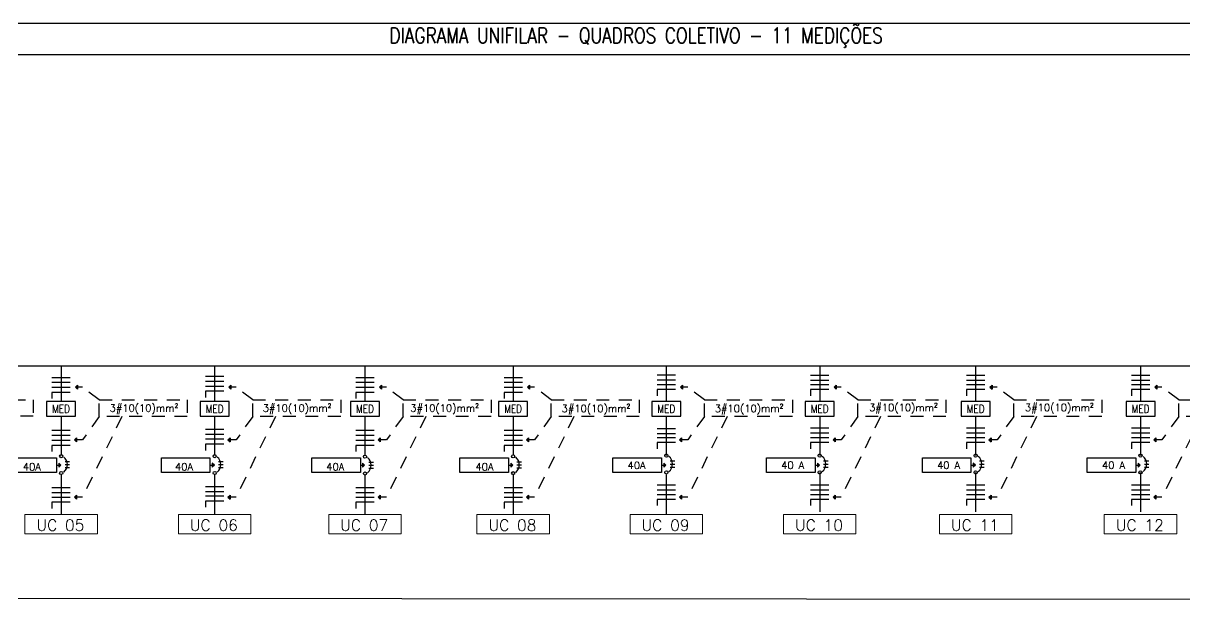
# Model space of a CAD drawing. Header units: metres. Extents: x 2999 to 3164, y 1641 to 1678.
# Drawn here: x 3068.23 to 3086.27, y 1657.54 to 1666.5 of the extents above; entities that cross this region are included whole.
import ezdxf
from ezdxf.enums import TextEntityAlignment as Align

# ---------------------------------------------------------------- set-up
doc = ezdxf.new("R2010")
doc.units = ezdxf.units.M
doc.linetypes.add('CONTORNO_QUADRO_T', pattern=[0.35, 0.2, -0.15])
doc.linetypes.add('ELETRODUTO_TETO', pattern=[1000, 1000, 0])
doc.layers.add('Barramento Unifilar', color=252, linetype='Continuous', lineweight=30)
doc.layers.add('Esquadrias', color=252, linetype='Continuous', lineweight=9)
for name, color, linetype in [('Cabos Unidades', 255, 'Continuous'), ('DISP_PROTECAO', 7, 'Continuous'), ('ELE-TEXTO04', 4, 'CONTORNO_QUADRO_T'), ('ELETRODUTO_TETO', 124, 'Continuous'), ('INDICACAO_CIRCUITO_FIA', 252, 'Continuous'), ('LISTAGEM_TEXTO', 7, 'Continuous'), ('X_CTRL_PTLIG_DESLIGADO', 7, 'Continuous')]:
    doc.layers.add(name, color=color, linetype=linetype)
doc.styles.add('ROMANS', font='ROMANS.shx', dxfattribs={"width": 0.8, "height": 0.1})

# ---------------------------------------------------------------- blocks, each defined once
blk = doc.blocks.new('*U81', base_point=(-92.27, 153.12))
at = {"linetype": 'ByBlock'}
blk.add_lwpolyline([(-92.27, 153.12), (-92.27, 144.94)], dxfattribs=at)
blk = doc.blocks.new('*U82', base_point=(-92.27, 138.36))
at = {"linetype": 'ByBlock'}
blk.add_lwpolyline([(-92.27, 138.36), (-92.27, 130.18)], dxfattribs=at)
blk = doc.blocks.new('*U83', base_point=(-92.27, 153.12))
at = {"linetype": 'ByBlock'}
blk.add_lwpolyline([(-92.27, 153.12), (-92.27, 144.94)], dxfattribs=at)
blk = doc.blocks.new('*U84', base_point=(-92.27, 138.36))
at = {"linetype": 'ByBlock'}
blk.add_lwpolyline([(-92.27, 138.36), (-92.27, 130.18)], dxfattribs=at)
blk = doc.blocks.new('*U87', base_point=(-92.27, 153.12))
at = {"linetype": 'ByBlock'}
blk.add_lwpolyline([(-92.27, 153.12), (-92.27, 144.94)], dxfattribs=at)
blk = doc.blocks.new('*U88', base_point=(-92.27, 138.36))
at = {"linetype": 'ByBlock'}
blk.add_lwpolyline([(-92.27, 138.36), (-92.27, 130.18)], dxfattribs=at)
blk = doc.blocks.new('*U89', base_point=(-92.27, 153.12))
at = {"linetype": 'ByBlock'}
blk.add_lwpolyline([(-92.27, 153.12), (-92.27, 144.94)], dxfattribs=at)
blk = doc.blocks.new('*U90', base_point=(-92.27, 138.36))
at = {"linetype": 'ByBlock'}
blk.add_lwpolyline([(-92.27, 138.36), (-92.27, 130.18)], dxfattribs=at)
blk = doc.blocks.new('*U91', base_point=(-92.27, 153.12))
at = {"linetype": 'ByBlock'}
blk.add_lwpolyline([(-92.27, 153.12), (-92.27, 144.94)], dxfattribs=at)
blk = doc.blocks.new('*U92', base_point=(-92.27, 138.36))
at = {"linetype": 'ByBlock'}
blk.add_lwpolyline([(-92.27, 138.36), (-92.27, 130.18)], dxfattribs=at)
blk = doc.blocks.new('*U93', base_point=(-92.27, 153.12))
at = {"linetype": 'ByBlock'}
blk.add_lwpolyline([(-92.27, 153.12), (-92.27, 144.94)], dxfattribs=at)
blk = doc.blocks.new('*U94', base_point=(-92.27, 138.36))
at = {"linetype": 'ByBlock'}
blk.add_lwpolyline([(-92.27, 138.36), (-92.27, 130.18)], dxfattribs=at)
blk = doc.blocks.new('*U78', base_point=(-117.62, 105.34))
for centre in [(-117.1, 105.34), (-111.56, 105.34)]:
    blk.add_circle(centre, 0.519)
blk.add_arc((-114.33, 104.1), 3.25, 39.9589, 140.0411)
at = {"layer": 'X_CTRL_PTLIG_DESLIGADO'}
for p, q in [((-114.33, 107.35), (-114.33, 107.35)), ((-117.62, 105.34), (-117.62, 105.34)), ((-111.04, 105.34), (-111.04, 105.34))]:
    blk.add_line(p, q, dxfattribs=at)
blk = doc.blocks.new('*U80', base_point=(-125.14, 82.15))
at = {"color": 1}
for p, q in [((-126.14, 81.39), (-126.14, 82.91)), ((-125.14, 81.39), (-125.14, 82.91)), ((-124.14, 81.39), (-124.14, 82.91))]:
    blk.add_line(p, q, dxfattribs=at)

msp = doc.modelspace()

# ---------------------------------------------------------------- hatches: boundary and pattern name
at = {"layer": 'Cabos Unidades'}
h = msp.add_hatch(color=256, dxfattribs=at)
h.dxf.hatch_style = 1
h.paths.add_polyline_path([(3068.782, 1659.666), (3068.814, 1659.634), (3068.782, 1659.602)])
h = msp.add_hatch(color=256, dxfattribs=at)
h.dxf.hatch_style = 1
h.paths.add_polyline_path([(3071.166, 1659.666), (3071.198, 1659.634), (3071.166, 1659.602)])
h = msp.add_hatch(color=256, dxfattribs=at)
h.dxf.hatch_style = 1
h.paths.add_polyline_path([(3073.501, 1659.666), (3073.532, 1659.634), (3073.501, 1659.602)])
h = msp.add_hatch(color=256, dxfattribs=at)
h.dxf.hatch_style = 1
h.paths.add_polyline_path([(3075.802, 1659.666), (3075.834, 1659.634), (3075.802, 1659.602)])
h = msp.add_hatch(color=256, dxfattribs=at)
h.dxf.hatch_style = 1
h.paths.add_polyline_path([(3078.179, 1659.666), (3078.211, 1659.634), (3078.179, 1659.602)])
h = msp.add_hatch(color=256, dxfattribs=at)
h.dxf.hatch_style = 1
h.paths.add_polyline_path([(3080.563, 1659.666), (3080.595, 1659.634), (3080.563, 1659.602)])
h = msp.add_hatch(color=256, dxfattribs=at)
h.dxf.hatch_style = 1
h.paths.add_polyline_path([(3082.984, 1659.666), (3083.016, 1659.634), (3082.984, 1659.602)])
h = msp.add_hatch(color=256, dxfattribs=at)
h.dxf.hatch_style = 1
h.paths.add_polyline_path([(3085.545, 1659.666), (3085.577, 1659.634), (3085.545, 1659.602)])
at = {"layer": 'ELE-TEXTO04'}
h = msp.add_hatch(color=256, dxfattribs=at)
h.dxf.hatch_style = 1
h.paths.add_polyline_path([(3069.073, 1660.877), (3069.041, 1660.845), (3069.073, 1660.814)])
h = msp.add_hatch(color=256, dxfattribs=at)
h.dxf.hatch_style = 1
h.paths.add_polyline_path([(3071.456, 1660.877), (3071.425, 1660.845), (3071.456, 1660.814)])
h = msp.add_hatch(color=256, dxfattribs=at)
h.dxf.hatch_style = 1
h.paths.add_polyline_path([(3073.791, 1660.877), (3073.76, 1660.845), (3073.791, 1660.814)])
h = msp.add_hatch(color=256, dxfattribs=at)
h.dxf.hatch_style = 1
h.paths.add_polyline_path([(3076.093, 1660.877), (3076.061, 1660.845), (3076.093, 1660.814)])
h = msp.add_hatch(color=256, dxfattribs=at)
h.dxf.hatch_style = 1
h.paths.add_polyline_path([(3078.47, 1660.877), (3078.438, 1660.845), (3078.47, 1660.814)])
h = msp.add_hatch(color=256, dxfattribs=at)
h.dxf.hatch_style = 1
h.paths.add_polyline_path([(3080.854, 1660.877), (3080.822, 1660.845), (3080.854, 1660.814)])
h = msp.add_hatch(color=256, dxfattribs=at)
h.dxf.hatch_style = 1
h.paths.add_polyline_path([(3083.275, 1660.877), (3083.243, 1660.845), (3083.275, 1660.814)])
h = msp.add_hatch(color=256, dxfattribs=at)
h.dxf.hatch_style = 1
h.paths.add_polyline_path([(3085.836, 1660.877), (3085.804, 1660.845), (3085.836, 1660.814)])
h = msp.add_hatch(color=256, dxfattribs=at)
h.dxf.hatch_style = 1
h.paths.add_polyline_path([(3069.057, 1660.059), (3069.025, 1660.027), (3069.057, 1659.996)])
h = msp.add_hatch(color=256, dxfattribs=at)
h.dxf.hatch_style = 1
h.paths.add_polyline_path([(3071.441, 1660.059), (3071.409, 1660.027), (3071.441, 1659.996)])
h = msp.add_hatch(color=256, dxfattribs=at)
h.dxf.hatch_style = 1
h.paths.add_polyline_path([(3073.775, 1660.059), (3073.744, 1660.027), (3073.775, 1659.996)])
h = msp.add_hatch(color=256, dxfattribs=at)
h.dxf.hatch_style = 1
h.paths.add_polyline_path([(3076.077, 1660.059), (3076.045, 1660.027), (3076.077, 1659.996)])
h = msp.add_hatch(color=256, dxfattribs=at)
h.dxf.hatch_style = 1
h.paths.add_polyline_path([(3078.454, 1660.059), (3078.422, 1660.027), (3078.454, 1659.996)])
h = msp.add_hatch(color=256, dxfattribs=at)
h.dxf.hatch_style = 1
h.paths.add_polyline_path([(3080.838, 1660.059), (3080.806, 1660.027), (3080.838, 1659.996)])
h = msp.add_hatch(color=256, dxfattribs=at)
h.dxf.hatch_style = 1
h.paths.add_polyline_path([(3083.259, 1660.059), (3083.227, 1660.027), (3083.259, 1659.996)])
h = msp.add_hatch(color=256, dxfattribs=at)
h.dxf.hatch_style = 1
h.paths.add_polyline_path([(3085.82, 1660.059), (3085.788, 1660.027), (3085.82, 1659.996)])
h = msp.add_hatch(color=256, dxfattribs=at)
h.dxf.hatch_style = 1
h.paths.add_polyline_path([(3069.057, 1659.171), (3069.025, 1659.139), (3069.057, 1659.107)])
h = msp.add_hatch(color=256, dxfattribs=at)
h.dxf.hatch_style = 1
h.paths.add_polyline_path([(3071.441, 1659.171), (3071.409, 1659.139), (3071.441, 1659.107)])
h = msp.add_hatch(color=256, dxfattribs=at)
h.dxf.hatch_style = 1
h.paths.add_polyline_path([(3073.775, 1659.171), (3073.744, 1659.139), (3073.775, 1659.107)])
h = msp.add_hatch(color=256, dxfattribs=at)
h.dxf.hatch_style = 1
h.paths.add_polyline_path([(3076.077, 1659.171), (3076.045, 1659.139), (3076.077, 1659.107)])
h = msp.add_hatch(color=256, dxfattribs=at)
h.dxf.hatch_style = 1
h.paths.add_polyline_path([(3078.454, 1659.171), (3078.422, 1659.139), (3078.454, 1659.107)])
h = msp.add_hatch(color=256, dxfattribs=at)
h.dxf.hatch_style = 1
h.paths.add_polyline_path([(3080.838, 1659.171), (3080.806, 1659.139), (3080.838, 1659.107)])
h = msp.add_hatch(color=256, dxfattribs=at)
h.dxf.hatch_style = 1
h.paths.add_polyline_path([(3083.259, 1659.171), (3083.227, 1659.139), (3083.259, 1659.107)])
h = msp.add_hatch(color=256, dxfattribs=at)
h.dxf.hatch_style = 1
h.paths.add_polyline_path([(3085.82, 1659.171), (3085.788, 1659.139), (3085.82, 1659.107)])

# ---------------------------------------------------------------- linework, layer by layer
for p, q in [((3057.432, 1666.5), (3097.477, 1666.5)), ((3057.432, 1666.016), (3097.477, 1666.016)), ((3057.432, 1657.576), (3097.477, 1657.544))]:
    msp.add_line(p, q)
at = {"color": 7}
for p, q in [((3068.961, 1660.993), (3068.676, 1660.993)), ((3071.345, 1661.012), (3071.059, 1661.012)), ((3071.345, 1660.935), (3071.059, 1660.935)), ((3073.679, 1660.993), (3073.394, 1660.993)), ((3075.981, 1660.993), (3075.696, 1660.993)), ((3078.358, 1661.031), (3078.073, 1661.031)), ((3078.358, 1660.955), (3078.073, 1660.955)), ((3080.742, 1661.028), (3080.457, 1661.028)), ((3080.742, 1660.951), (3080.457, 1660.951)), ((3083.163, 1661.028), (3082.878, 1661.028)), ((3083.163, 1660.951), (3082.878, 1660.951)), ((3085.724, 1661.028), (3085.438, 1661.028)), ((3085.724, 1660.951), (3085.438, 1660.951)), ((3068.961, 1660.917), (3068.676, 1660.917)), ((3068.961, 1660.84), (3068.676, 1660.84)), ((3068.961, 1660.765), (3068.676, 1660.765)), ((3068.676, 1660.765), (3068.676, 1660.67)), ((3071.345, 1660.859), (3071.059, 1660.859)), ((3071.345, 1660.784), (3071.059, 1660.784)), ((3071.059, 1660.784), (3071.059, 1660.689)), ((3073.679, 1660.917), (3073.394, 1660.917)), ((3073.679, 1660.84), (3073.394, 1660.84)), ((3073.679, 1660.765), (3073.394, 1660.765)), ((3073.394, 1660.765), (3073.394, 1660.67)), ((3075.981, 1660.917), (3075.696, 1660.917)), ((3075.981, 1660.84), (3075.696, 1660.84)), ((3075.981, 1660.765), (3075.696, 1660.765)), ((3075.696, 1660.765), (3075.696, 1660.67)), ((3078.358, 1660.884), (3078.073, 1660.884)), ((3078.358, 1660.809), (3078.073, 1660.809)), ((3078.073, 1660.809), (3078.073, 1660.714)), ((3080.742, 1660.884), (3080.457, 1660.884)), ((3080.742, 1660.809), (3080.457, 1660.809)), ((3080.457, 1660.809), (3080.457, 1660.714)), ((3083.163, 1660.884), (3082.878, 1660.884)), ((3083.163, 1660.809), (3082.878, 1660.809)), ((3082.878, 1660.809), (3082.878, 1660.714)), ((3085.724, 1660.884), (3085.438, 1660.884)), ((3085.724, 1660.809), (3085.438, 1660.809)), ((3085.438, 1660.809), (3085.438, 1660.714)), ((3069.044, 1660.623), (3068.593, 1660.623)), ((3068.593, 1660.623), (3068.593, 1660.398)), ((3069.044, 1660.398), (3069.044, 1660.623)), ((3071.427, 1660.623), (3070.977, 1660.623)), ((3070.977, 1660.623), (3070.977, 1660.398)), ((3071.427, 1660.398), (3071.427, 1660.623)), ((3073.762, 1660.623), (3073.312, 1660.623)), ((3073.312, 1660.623), (3073.312, 1660.398)), ((3073.762, 1660.398), (3073.762, 1660.623)), ((3076.063, 1660.623), (3075.613, 1660.623)), ((3075.613, 1660.623), (3075.613, 1660.398)), ((3076.063, 1660.398), (3076.063, 1660.623)), ((3078.441, 1660.623), (3077.99, 1660.623)), ((3077.99, 1660.623), (3077.99, 1660.398)), ((3078.441, 1660.398), (3078.441, 1660.623)), ((3080.824, 1660.623), (3080.374, 1660.623)), ((3080.374, 1660.623), (3080.374, 1660.398)), ((3080.824, 1660.398), (3080.824, 1660.623)), ((3083.245, 1660.623), (3082.795, 1660.623)), ((3082.795, 1660.623), (3082.795, 1660.398)), ((3083.245, 1660.398), (3083.245, 1660.623)), ((3085.806, 1660.623), (3085.356, 1660.623)), ((3085.356, 1660.623), (3085.356, 1660.398)), ((3085.806, 1660.398), (3085.806, 1660.623)), ((3068.593, 1660.398), (3069.044, 1660.398)), ((3070.977, 1660.398), (3071.427, 1660.398)), ((3073.312, 1660.398), (3073.762, 1660.398)), ((3075.613, 1660.398), (3076.063, 1660.398)), ((3077.99, 1660.398), (3078.441, 1660.398)), ((3080.374, 1660.398), (3080.824, 1660.398)), ((3082.795, 1660.398), (3083.245, 1660.398)), ((3085.356, 1660.398), (3085.806, 1660.398)), ((3080.742, 1660.209), (3080.457, 1660.209)), ((3083.163, 1660.209), (3082.878, 1660.209)), ((3085.724, 1660.209), (3085.438, 1660.209)), ((3068.961, 1660.172), (3068.676, 1660.172)), ((3068.961, 1660.095), (3068.676, 1660.095)), ((3071.345, 1660.19), (3071.059, 1660.19)), ((3071.345, 1660.114), (3071.059, 1660.114)), ((3071.345, 1660.037), (3071.059, 1660.037)), ((3073.679, 1660.172), (3073.394, 1660.172)), ((3073.679, 1660.095), (3073.394, 1660.095)), ((3075.981, 1660.172), (3075.696, 1660.172)), ((3075.981, 1660.095), (3075.696, 1660.095)), ((3078.358, 1660.2), (3078.073, 1660.2)), ((3078.358, 1660.124), (3078.073, 1660.124)), ((3078.358, 1660.06), (3078.073, 1660.06)), ((3080.742, 1660.132), (3080.457, 1660.132)), ((3080.742, 1660.06), (3080.457, 1660.06)), ((3083.163, 1660.132), (3082.878, 1660.132)), ((3083.163, 1660.06), (3082.878, 1660.06)), ((3085.724, 1660.132), (3085.438, 1660.132)), ((3085.724, 1660.06), (3085.438, 1660.06)), ((3068.961, 1660.018), (3068.676, 1660.018)), ((3068.961, 1659.941), (3068.676, 1659.941)), ((3068.676, 1659.941), (3068.676, 1659.846)), ((3071.345, 1659.959), (3071.059, 1659.959)), ((3071.059, 1659.959), (3071.059, 1659.864)), ((3073.679, 1660.018), (3073.394, 1660.018)), ((3073.679, 1659.941), (3073.394, 1659.941)), ((3073.394, 1659.941), (3073.394, 1659.846)), ((3075.981, 1660.018), (3075.696, 1660.018)), ((3075.981, 1659.941), (3075.696, 1659.941)), ((3075.696, 1659.941), (3075.696, 1659.846)), ((3078.358, 1659.985), (3078.073, 1659.985)), ((3078.073, 1659.985), (3078.073, 1659.89)), ((3080.742, 1659.985), (3080.457, 1659.985)), ((3080.457, 1659.985), (3080.457, 1659.89)), ((3083.163, 1659.985), (3082.878, 1659.985)), ((3082.878, 1659.985), (3082.878, 1659.89)), ((3085.724, 1659.985), (3085.438, 1659.985)), ((3085.438, 1659.985), (3085.438, 1659.89)), ((3071.345, 1659.3), (3071.059, 1659.3)), ((3078.358, 1659.325), (3078.073, 1659.325)), ((3080.742, 1659.325), (3080.457, 1659.325)), ((3083.163, 1659.325), (3082.878, 1659.325)), ((3085.724, 1659.325), (3085.438, 1659.325)), ((3068.961, 1659.281), (3068.676, 1659.281)), ((3068.961, 1659.205), (3068.676, 1659.205)), ((3068.961, 1659.133), (3068.676, 1659.133)), ((3071.345, 1659.223), (3071.059, 1659.223)), ((3071.345, 1659.152), (3071.059, 1659.152)), ((3073.679, 1659.281), (3073.394, 1659.281)), ((3073.679, 1659.205), (3073.394, 1659.205)), ((3073.679, 1659.133), (3073.394, 1659.133)), ((3075.981, 1659.281), (3075.696, 1659.281)), ((3075.981, 1659.205), (3075.696, 1659.205)), ((3075.981, 1659.133), (3075.696, 1659.133)), ((3078.358, 1659.248), (3078.073, 1659.248)), ((3078.358, 1659.177), (3078.073, 1659.177)), ((3080.742, 1659.248), (3080.457, 1659.248)), ((3080.742, 1659.177), (3080.457, 1659.177)), ((3083.163, 1659.248), (3082.878, 1659.248)), ((3083.163, 1659.177), (3082.878, 1659.177)), ((3085.724, 1659.248), (3085.438, 1659.248)), ((3085.724, 1659.177), (3085.438, 1659.177)), ((3068.961, 1659.058), (3068.676, 1659.058)), ((3068.676, 1659.058), (3068.676, 1658.963)), ((3071.345, 1659.077), (3071.059, 1659.077)), ((3071.059, 1659.077), (3071.059, 1658.982)), ((3073.679, 1659.058), (3073.394, 1659.058)), ((3073.394, 1659.058), (3073.394, 1658.963)), ((3075.981, 1659.058), (3075.696, 1659.058)), ((3075.696, 1659.058), (3075.696, 1658.963)), ((3078.358, 1659.102), (3078.073, 1659.102)), ((3078.073, 1659.102), (3078.073, 1659.007)), ((3080.742, 1659.102), (3080.457, 1659.102)), ((3080.457, 1659.102), (3080.457, 1659.007)), ((3083.163, 1659.102), (3082.878, 1659.102)), ((3082.878, 1659.102), (3082.878, 1659.007)), ((3085.724, 1659.102), (3085.438, 1659.102)), ((3085.438, 1659.102), (3085.438, 1659.007))]:
    msp.add_line(p, q, dxfattribs=at)
at = {"layer": 'Barramento Unifilar'}
msp.add_line((3058.277, 1661.18), (3096.807, 1661.18), dxfattribs=at)
at = {"layer": 'Cabos Unidades'}
for p, q in [((3068.814, 1659.634), (3068.782, 1659.666)), ((3068.782, 1659.666), (3068.782, 1659.602)), ((3071.198, 1659.634), (3071.166, 1659.666)), ((3071.166, 1659.666), (3071.166, 1659.602)), ((3073.532, 1659.634), (3073.501, 1659.666)), ((3073.501, 1659.666), (3073.501, 1659.602)), ((3075.834, 1659.634), (3075.802, 1659.666)), ((3075.802, 1659.666), (3075.802, 1659.602)), ((3078.211, 1659.634), (3078.179, 1659.666)), ((3078.179, 1659.666), (3078.179, 1659.602)), ((3080.595, 1659.634), (3080.563, 1659.666)), ((3080.563, 1659.666), (3080.563, 1659.602)), ((3083.016, 1659.634), (3082.984, 1659.666)), ((3082.984, 1659.666), (3082.984, 1659.602)), ((3085.577, 1659.634), (3085.545, 1659.666)), ((3085.545, 1659.666), (3085.545, 1659.602)), ((3068.746, 1659.634), (3068.782, 1659.634)), ((3068.814, 1659.634), (3068.782, 1659.602)), ((3071.13, 1659.634), (3071.166, 1659.634)), ((3071.198, 1659.634), (3071.166, 1659.602)), ((3073.465, 1659.634), (3073.501, 1659.634)), ((3073.532, 1659.634), (3073.501, 1659.602)), ((3075.766, 1659.634), (3075.802, 1659.634)), ((3075.834, 1659.634), (3075.802, 1659.602)), ((3078.143, 1659.634), (3078.179, 1659.634)), ((3078.211, 1659.634), (3078.179, 1659.602)), ((3080.527, 1659.634), (3080.563, 1659.634)), ((3080.595, 1659.634), (3080.563, 1659.602)), ((3082.948, 1659.634), (3082.984, 1659.634)), ((3083.016, 1659.634), (3082.984, 1659.602)), ((3085.509, 1659.634), (3085.545, 1659.634)), ((3085.577, 1659.634), (3085.545, 1659.602))]:
    msp.add_line(p, q, dxfattribs=at)
for points in [[(3067.991, 1659.747), (3068.746, 1659.747), (3068.746, 1659.521), (3067.991, 1659.521)], [(3070.375, 1659.747), (3071.13, 1659.747), (3071.13, 1659.521), (3070.375, 1659.521)], [(3072.71, 1659.747), (3073.465, 1659.747), (3073.465, 1659.521), (3072.71, 1659.521)], [(3075.011, 1659.747), (3075.766, 1659.747), (3075.766, 1659.521), (3075.011, 1659.521)], [(3077.388, 1659.747), (3078.143, 1659.747), (3078.143, 1659.521), (3077.388, 1659.521)], [(3079.772, 1659.747), (3080.527, 1659.747), (3080.527, 1659.521), (3079.772, 1659.521)], [(3082.193, 1659.747), (3082.948, 1659.747), (3082.948, 1659.521), (3082.193, 1659.521)], [(3084.754, 1659.747), (3085.509, 1659.747), (3085.509, 1659.521), (3084.754, 1659.521)]]:
    msp.add_lwpolyline(points, close=True, dxfattribs=at)
at = {"layer": 'ELE-TEXTO04'}
for p, q in [((3069.041, 1660.845), (3069.073, 1660.877)), ((3069.041, 1660.845), (3069.073, 1660.814)), ((3069.151, 1660.845), (3069.057, 1660.845)), ((3069.073, 1660.877), (3069.073, 1660.814)), ((3069.41, 1660.649), (3069.151, 1660.845)), ((3071.425, 1660.845), (3071.456, 1660.877)), ((3071.425, 1660.845), (3071.456, 1660.814)), ((3071.535, 1660.845), (3071.441, 1660.845)), ((3071.456, 1660.877), (3071.456, 1660.814)), ((3071.794, 1660.649), (3071.535, 1660.845)), ((3073.76, 1660.845), (3073.791, 1660.877)), ((3073.76, 1660.845), (3073.791, 1660.814)), ((3073.87, 1660.845), (3073.775, 1660.845)), ((3073.791, 1660.877), (3073.791, 1660.814)), ((3074.129, 1660.649), (3073.87, 1660.845)), ((3076.061, 1660.845), (3076.093, 1660.877)), ((3076.061, 1660.845), (3076.093, 1660.814)), ((3076.171, 1660.845), (3076.077, 1660.845)), ((3076.093, 1660.877), (3076.093, 1660.814)), ((3076.43, 1660.649), (3076.171, 1660.845)), ((3078.438, 1660.845), (3078.47, 1660.877)), ((3078.438, 1660.845), (3078.47, 1660.814)), ((3078.549, 1660.845), (3078.454, 1660.845)), ((3078.47, 1660.877), (3078.47, 1660.814)), ((3078.807, 1660.649), (3078.549, 1660.845)), ((3080.822, 1660.845), (3080.854, 1660.877)), ((3080.822, 1660.845), (3080.854, 1660.814)), ((3080.932, 1660.845), (3080.838, 1660.845)), ((3080.854, 1660.877), (3080.854, 1660.814)), ((3081.191, 1660.649), (3080.932, 1660.845)), ((3083.243, 1660.845), (3083.275, 1660.877)), ((3083.243, 1660.845), (3083.275, 1660.814)), ((3083.353, 1660.845), (3083.259, 1660.845)), ((3083.275, 1660.877), (3083.275, 1660.814)), ((3083.612, 1660.649), (3083.353, 1660.845)), ((3085.804, 1660.845), (3085.836, 1660.877)), ((3085.804, 1660.845), (3085.836, 1660.814)), ((3085.914, 1660.845), (3085.82, 1660.845)), ((3085.836, 1660.877), (3085.836, 1660.814)), ((3086.173, 1660.649), (3085.914, 1660.845)), ((3069.41, 1660.392), (3069.151, 1660.027)), ((3069.763, 1660.392), (3069.151, 1659.139)), ((3071.794, 1660.392), (3071.535, 1660.027)), ((3072.146, 1660.392), (3071.535, 1659.139)), ((3074.129, 1660.392), (3073.87, 1660.027)), ((3074.481, 1660.392), (3073.87, 1659.139)), ((3076.43, 1660.392), (3076.171, 1660.027)), ((3076.782, 1660.392), (3076.171, 1659.139)), ((3078.807, 1660.392), (3078.549, 1660.027)), ((3079.16, 1660.392), (3078.549, 1659.139)), ((3081.191, 1660.392), (3080.932, 1660.027)), ((3081.543, 1660.392), (3080.932, 1659.139)), ((3083.612, 1660.392), (3083.353, 1660.027)), ((3083.964, 1660.392), (3083.353, 1659.139)), ((3086.173, 1660.392), (3085.914, 1660.027)), ((3086.525, 1660.392), (3085.914, 1659.139)), ((3069.025, 1660.027), (3069.057, 1660.059)), ((3069.025, 1660.027), (3069.057, 1659.996)), ((3069.057, 1660.059), (3069.057, 1659.996)), ((3069.151, 1660.027), (3069.057, 1660.027)), ((3071.409, 1660.027), (3071.441, 1660.059)), ((3071.409, 1660.027), (3071.441, 1659.996)), ((3071.441, 1660.059), (3071.441, 1659.996)), ((3071.535, 1660.027), (3071.441, 1660.027)), ((3073.744, 1660.027), (3073.775, 1660.059)), ((3073.744, 1660.027), (3073.775, 1659.996)), ((3073.775, 1660.059), (3073.775, 1659.996)), ((3073.87, 1660.027), (3073.775, 1660.027)), ((3076.045, 1660.027), (3076.077, 1660.059)), ((3076.045, 1660.027), (3076.077, 1659.996)), ((3076.077, 1660.059), (3076.077, 1659.996)), ((3076.171, 1660.027), (3076.077, 1660.027)), ((3078.422, 1660.027), (3078.454, 1660.059)), ((3078.422, 1660.027), (3078.454, 1659.996)), ((3078.454, 1660.059), (3078.454, 1659.996)), ((3078.549, 1660.027), (3078.454, 1660.027)), ((3080.806, 1660.027), (3080.838, 1660.059)), ((3080.806, 1660.027), (3080.838, 1659.996)), ((3080.838, 1660.059), (3080.838, 1659.996)), ((3080.932, 1660.027), (3080.838, 1660.027)), ((3083.227, 1660.027), (3083.259, 1660.059)), ((3083.227, 1660.027), (3083.259, 1659.996)), ((3083.259, 1660.059), (3083.259, 1659.996)), ((3083.353, 1660.027), (3083.259, 1660.027)), ((3085.788, 1660.027), (3085.82, 1660.059)), ((3085.788, 1660.027), (3085.82, 1659.996)), ((3085.82, 1660.059), (3085.82, 1659.996)), ((3085.914, 1660.027), (3085.82, 1660.027)), ((3069.025, 1659.139), (3069.057, 1659.171)), ((3069.025, 1659.139), (3069.057, 1659.107)), ((3069.057, 1659.171), (3069.057, 1659.107)), ((3069.151, 1659.139), (3069.057, 1659.139)), ((3071.409, 1659.139), (3071.441, 1659.171)), ((3071.409, 1659.139), (3071.441, 1659.107)), ((3071.441, 1659.171), (3071.441, 1659.107)), ((3071.535, 1659.139), (3071.441, 1659.139)), ((3073.744, 1659.139), (3073.775, 1659.171)), ((3073.744, 1659.139), (3073.775, 1659.107)), ((3073.775, 1659.171), (3073.775, 1659.107)), ((3073.87, 1659.139), (3073.775, 1659.139)), ((3076.045, 1659.139), (3076.077, 1659.171)), ((3076.045, 1659.139), (3076.077, 1659.107)), ((3076.077, 1659.171), (3076.077, 1659.107)), ((3076.171, 1659.139), (3076.077, 1659.139)), ((3078.422, 1659.139), (3078.454, 1659.171)), ((3078.422, 1659.139), (3078.454, 1659.107)), ((3078.454, 1659.171), (3078.454, 1659.107)), ((3078.549, 1659.139), (3078.454, 1659.139)), ((3080.806, 1659.139), (3080.838, 1659.171)), ((3080.806, 1659.139), (3080.838, 1659.107)), ((3080.838, 1659.171), (3080.838, 1659.107)), ((3080.932, 1659.139), (3080.838, 1659.139)), ((3083.227, 1659.139), (3083.259, 1659.171)), ((3083.227, 1659.139), (3083.259, 1659.107)), ((3083.259, 1659.171), (3083.259, 1659.107)), ((3083.353, 1659.139), (3083.259, 1659.139)), ((3085.788, 1659.139), (3085.82, 1659.171)), ((3085.788, 1659.139), (3085.82, 1659.107)), ((3085.82, 1659.171), (3085.82, 1659.107)), ((3085.914, 1659.139), (3085.82, 1659.139))]:
    msp.add_line(p, q, dxfattribs=at)
for points in [[(3067.017, 1660.65), (3068.385, 1660.65), (3068.385, 1660.394), (3067.017, 1660.394)], [(3069.41, 1660.649), (3070.777, 1660.649), (3070.777, 1660.392), (3069.41, 1660.392)], [(3071.794, 1660.649), (3073.161, 1660.649), (3073.161, 1660.392), (3071.794, 1660.392)], [(3074.129, 1660.649), (3075.496, 1660.649), (3075.496, 1660.392), (3074.129, 1660.392)], [(3076.43, 1660.649), (3077.797, 1660.649), (3077.797, 1660.392), (3076.43, 1660.392)], [(3078.807, 1660.649), (3080.175, 1660.649), (3080.175, 1660.392), (3078.807, 1660.392)], [(3081.191, 1660.649), (3082.558, 1660.649), (3082.558, 1660.392), (3081.191, 1660.392)], [(3083.612, 1660.649), (3084.979, 1660.649), (3084.979, 1660.392), (3083.612, 1660.392)], [(3086.173, 1660.649), (3087.54, 1660.649), (3087.54, 1660.392), (3086.173, 1660.392)]]:
    msp.add_lwpolyline(points, close=True, dxfattribs=at)
at = {"layer": 'ELETRODUTO_TETO', "linetype": 'ByBlock'}
for points in [[(3068.818, 1661.18), (3068.818, 1660.623)], [(3071.202, 1661.18), (3071.202, 1660.623)], [(3073.537, 1661.18), (3073.537, 1660.623)], [(3075.838, 1661.18), (3075.838, 1660.623)], [(3078.216, 1661.18), (3078.216, 1660.623)], [(3080.599, 1661.18), (3080.599, 1660.623)], [(3083.02, 1661.18), (3083.02, 1660.623)], [(3085.581, 1661.18), (3085.581, 1660.623)]]:
    msp.add_lwpolyline(points, dxfattribs=at)
at = {"layer": 'Esquadrias'}
for points in [[(3068.256, 1658.87), (3069.381, 1658.87), (3069.381, 1658.57), (3068.256, 1658.57)], [(3070.639, 1658.87), (3071.765, 1658.87), (3071.765, 1658.57), (3070.639, 1658.57)], [(3072.974, 1658.87), (3074.1, 1658.87), (3074.1, 1658.57), (3072.974, 1658.57)], [(3075.276, 1658.87), (3076.401, 1658.87), (3076.401, 1658.57), (3075.276, 1658.57)], [(3077.653, 1658.87), (3078.778, 1658.87), (3078.778, 1658.57), (3077.653, 1658.57)], [(3080.036, 1658.87), (3081.162, 1658.87), (3081.162, 1658.57), (3080.036, 1658.57)], [(3082.458, 1658.87), (3083.583, 1658.87), (3083.583, 1658.57), (3082.458, 1658.57)], [(3085.018, 1658.87), (3086.144, 1658.87), (3086.144, 1658.57), (3085.018, 1658.57)]]:
    msp.add_lwpolyline(points, close=True, dxfattribs=at)

# ---------------------------------------------------------------- block references
at = {"layer": 'DISP_PROTECAO', "xscale": 0.04727504109658467, "yscale": 0.04727504109658467, "zscale": 0.04727504109658467, "rotation": 270}
for name, p in [('*U78', (3068.82, 1659.799)), ('*U80', (3068.915, 1659.644)), ('*U78', (3071.204, 1659.799)), ('*U80', (3071.299, 1659.644)), ('*U78', (3073.537, 1659.792)), ('*U80', (3073.632, 1659.637)), ('*U78', (3075.838, 1659.797)), ('*U80', (3075.933, 1659.641)), ('*U78', (3078.218, 1659.809)), ('*U80', (3078.313, 1659.653)), ('*U78', (3080.599, 1659.809)), ('*U80', (3080.694, 1659.653)), ('*U78', (3083.02, 1659.809)), ('*U80', (3083.115, 1659.653)), ('*U78', (3085.581, 1659.809)), ('*U80', (3085.676, 1659.653))]:
    msp.add_blockref(name, p, dxfattribs=at)
at = {"layer": 'ELETRODUTO_TETO', "color": 7, "linetype": 'ELETRODUTO_TETO', "xscale": 0.07503420207117707, "yscale": 0.07503420207117707, "zscale": 0.07503420207117707}
for name, p in [('*U81', (3068.818, 1660.398)), ('*U83', (3071.202, 1660.398)), ('*U87', (3073.537, 1660.398)), ('*U89', (3075.838, 1660.398)), ('*U91', (3078.216, 1660.398)), ('*U93', (3080.599, 1660.398)), ('*U93', (3083.02, 1660.398)), ('*U93', (3085.581, 1660.398)), ('*U82', (3068.818, 1659.484)), ('*U84', (3071.202, 1659.484)), ('*U88', (3073.537, 1659.484)), ('*U90', (3075.838, 1659.484)), ('*U92', (3078.216, 1659.484)), ('*U94', (3080.599, 1659.522)), ('*U94', (3083.02, 1659.522)), ('*U94', (3085.581, 1659.522))]:
    msp.add_blockref(name, p, dxfattribs=at)

# ---------------------------------------------------------------- texts
at = {"layer": 'ELE-TEXTO04', "insert": (3077.748, 1666.276), "char_height": 0.24026, "attachment_point": 5, "style": 'ROMANS'}
msp.add_mtext_dynamic_manual_height_columns('\\pxt1;DIAGRAMA UNIFILAR - QUADROS COLETIVO - 11 MEDIÇÕES', width=12.52802, gutter_width=0.601, heights=[0.443], dxfattribs=at)
at = {"layer": 'INDICACAO_CIRCUITO_FIA', "color": 0, "transparency": 16777216, "style": 'ROMANS'}
for s, height, p in [('3#10(10)mm²', 0.11255, (3070.104, 1660.466)), ('3#10(10)mm²', 0.11255, (3072.482, 1660.466)), ('3#10(10)mm²', 0.11255, (3074.773, 1660.466)), ('3#10(10)mm²', 0.11255, (3077.124, 1660.459)), ('3#10(10)mm²', 0.11255, (3079.502, 1660.459)), ('3#10(10)mm²', 0.11255, (3081.899, 1660.474)), ('3#10(10)mm²', 0.11255, (3084.32, 1660.474)), ('40A', 0.1126, (3068.364, 1659.554)), ('40A', 0.1126, (3070.727, 1659.554)), ('40A', 0.1126, (3073.076, 1659.554)), ('40A', 0.1126, (3075.393, 1659.554)), ('40A', 0.1126, (3077.755, 1659.576)), ('40 A', 0.1126, (3080.179, 1659.578)), ('40 A', 0.1126, (3082.6, 1659.578)), ('40 A', 0.1126, (3085.161, 1659.578)), ('UC 05', 0.1756, (3068.807, 1658.615)), ('UC 06', 0.1756, (3071.19, 1658.615)), ('UC 07', 0.1756, (3073.525, 1658.615)), ('UC 08', 0.1756, (3075.827, 1658.615)), ('UC 09', 0.1756, (3078.204, 1658.615)), ('UC 10', 0.1756, (3080.588, 1658.615)), ('UC 11', 0.1756, (3083.009, 1658.615)), ('UC 12', 0.1756, (3085.569, 1658.615))]:
    msp.add_text(s, height=height, dxfattribs=at).set_placement(p, align=Align.CENTER)
at = {"layer": 'LISTAGEM_TEXTO', "color": 7, "char_height": 0.1259, "width": 0.34182, "attachment_point": 5, "style": 'ROMANS'}
for insert in [(3068.818, 1660.511), (3071.202, 1660.511), (3073.537, 1660.511), (3075.838, 1660.511), (3078.216, 1660.511), (3080.599, 1660.511), (3083.02, 1660.511), (3085.581, 1660.511)]:
    msp.add_mtext('MED', dxfattribs=dict(at, insert=insert))

doc.saveas('drawing.dxf')
